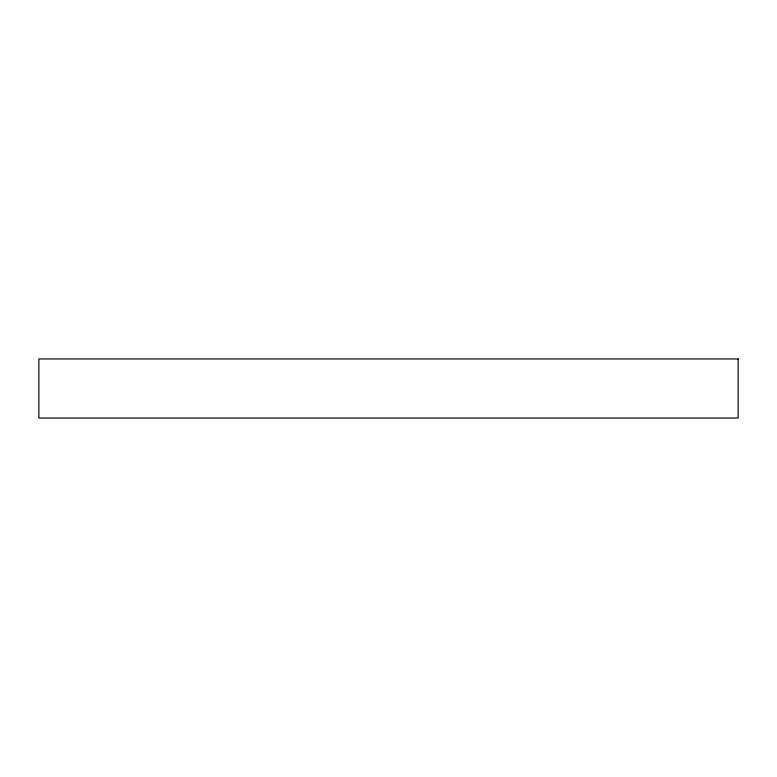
<?xml version="1.0" encoding="UTF-8"?>
<svg xmlns="http://www.w3.org/2000/svg" width="777" height="777" viewBox="0 0 777 777"><rect width="100%" height="100%" fill="white"/><g stroke="black" fill="none" stroke-linecap="round" stroke-linejoin="round"><path stroke-width="1.17" d="M738.15 358.955L38.85 358.955L38.85 418.045L738.15 418.045L738.15 358.955"/></g></svg>
